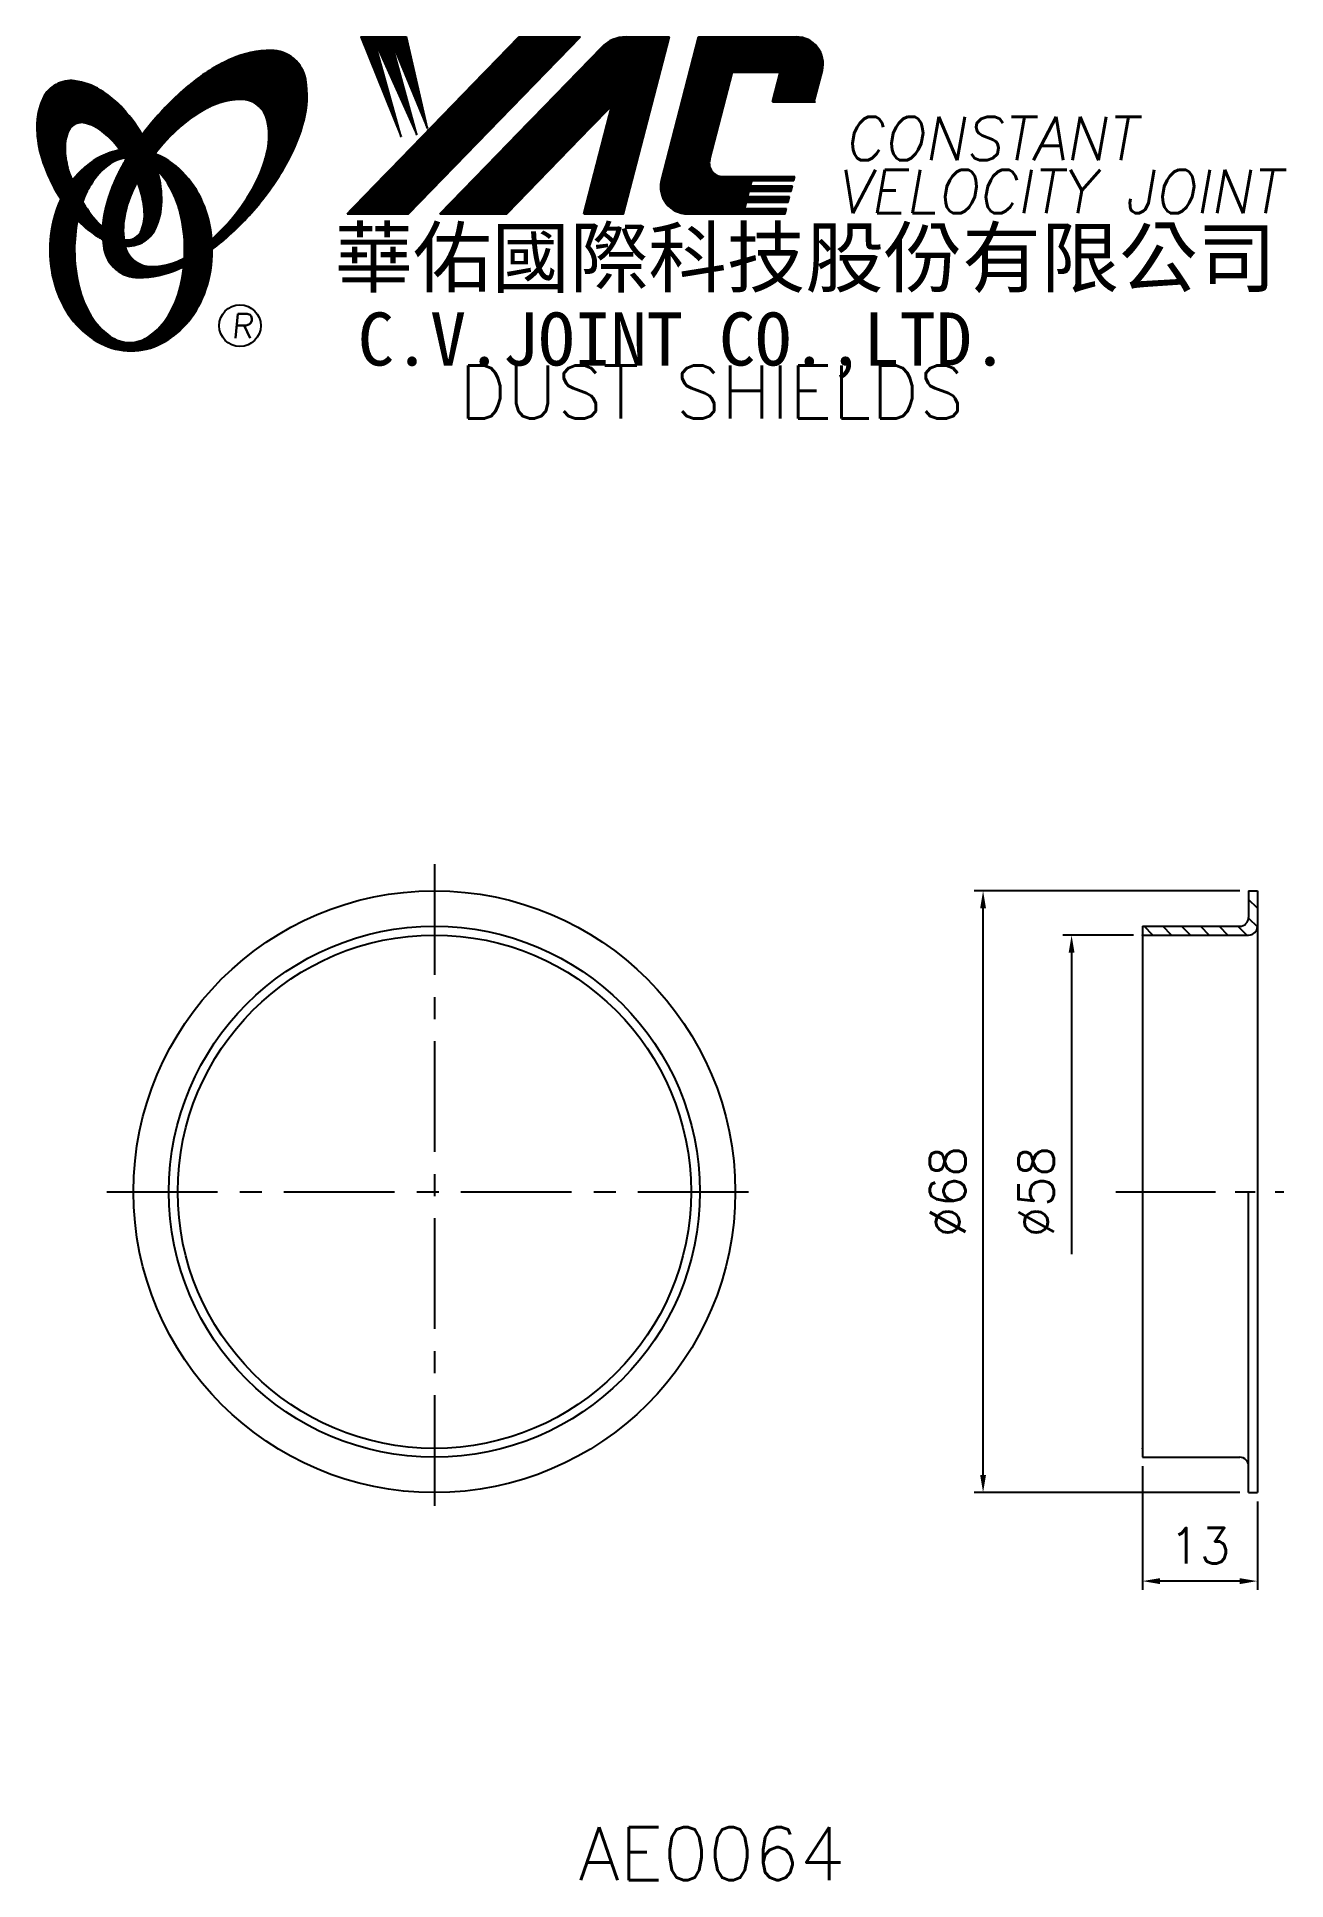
# Model space of a CAD drawing. Extents: x 85 to 227, y 1 to 210.
import ezdxf
from ezdxf.enums import TextEntityAlignment as Align

# ---------------------------------------------------------------- set-up
doc = ezdxf.new("R2010")
doc.units = 0
doc.header["$LTSCALE"] = 10
doc.header["$MEASUREMENT"] = 0
doc.linetypes.add('CENTER', pattern=[2, 1.25, -0.25, 0.25, -0.25])
doc.layers.get('0').update_dxf_attribs({"linetype": 'CONTINUOUS'})
doc.layers.get('DEFPOINTS').update_dxf_attribs({"linetype": 'CONTINUOUS'})
doc.layers.add('4', color=4, linetype='CONTINUOUS')
doc.styles.add('CHINA', font='KAIU.TTF')
doc.styles.add('ITALICC', font='simplex.shx')
doc.dimstyles.new('STANDARD$0', dxfattribs={"dimtxt": 4, "dimasz": 2, "dimexe": 1, "dimexo": 1, "dimgap": 2, "dimtad": 1, "dimdec": 4, "dimzin": 10, "dimtxsty": 'ITALICC', "dimcen": 2, "dimclrd": 5, "dimclre": 5, "dimclrt": 18, "dimaunit": 1, "dimazin": 3, "dimtp": 0.1, "dimtfac": 0.7, "dimtdec": 4, "dimtmove": 0, "dimatfit": 3, "dimtolj": 1, "dimtzin": 10})
pattern_1 = [(45, (-13.574693, 2.159181), (-0.00883883476, 0.00883883476), [])]
pattern_2 = [(45, (155.015853, -34.145228), (-0.00727476112, 0.00727476112), [])]

# ---------------------------------------------------------------- blocks, each defined once
blk = doc.blocks.new('*D14')
at = {"color": 5, "linetype": 'BYBLOCK'}
for p, q in [((221.38, 113.1), (191.38, 113.1)), ((192.38, 47.1), (192.38, 111.1)), ((221.38, 45.1), (191.38, 45.1))]:
    blk.add_line(p, q, dxfattribs=at)
for points in [[(192.05, 111.1), (192.71, 111.1), (192.38, 113.1)], [(192.05, 47.1), (192.71, 47.1), (192.38, 45.1)]]:
    blk.add_solid(points, dxfattribs=at)
at = {"layer": 'DEFPOINTS', "color": 0, "linetype": 'BYBLOCK'}
for p in [(192.38, 113.1), (222.38, 113.1), (222.38, 45.1)]:
    blk.add_point(p, dxfattribs=at)
at = {"color": 18, "linetype": 'BYBLOCK', "insert": (188.38, 79.1), "char_height": 4, "attachment_point": 5, "rotation": 90, "style": 'ITALICC'}
blk.add_mtext('\\A1;∅68', dxfattribs=at)
blk = doc.blocks.new('*D15')
at = {"color": 5, "linetype": 'BYBLOCK'}
for p, q in [((210.38, 48.1), (210.38, 34.1)), ((223.38, 44.1), (223.38, 34.1)), ((221.38, 35.1), (212.38, 35.1))]:
    blk.add_line(p, q, dxfattribs=at)
for points in [[(212.38, 35.43), (212.38, 34.76), (210.38, 35.1)], [(221.38, 35.43), (221.38, 34.76), (223.38, 35.1)]]:
    blk.add_solid(points, dxfattribs=at)
at = {"layer": 'DEFPOINTS', "color": 0, "linetype": 'BYBLOCK'}
for p in [(210.38, 49.1), (223.38, 45.1), (210.38, 35.1)]:
    blk.add_point(p, dxfattribs=at)
at = {"color": 18, "linetype": 'BYBLOCK', "insert": (216.88, 39.1), "char_height": 4, "attachment_point": 5, "style": 'ITALICC'}
blk.add_mtext('\\A1;13', dxfattribs=at)
blk = doc.blocks.new('*D16')
at = {"color": 5, "linetype": 'BYBLOCK'}
for p, q in [((209.38, 108.1), (201.38, 108.1)), ((202.38, 106.1), (202.38, 72.05))]:
    blk.add_line(p, q, dxfattribs=at)
blk.add_solid([(202.05, 106.1), (202.71, 106.1), (202.38, 108.1)], dxfattribs=at)
at = {"layer": 'DEFPOINTS', "color": 0, "linetype": 'BYBLOCK'}
for p in [(202.38, 108.1), (210.38, 108.1), (210.38, 50.1)]:
    blk.add_point(p, dxfattribs=at)
at = {"color": 18, "linetype": 'BYBLOCK', "insert": (198.38, 79.1), "char_height": 4, "attachment_point": 5, "rotation": 90, "style": 'ITALICC'}
blk.add_mtext('\\A1;∅58', dxfattribs=at)

msp = doc.modelspace()

# ---------------------------------------------------------------- hatches: boundary and pattern name
at = {"layer": '4', "linetype": 'CONTINUOUS'}
h = msp.add_hatch(dxfattribs=at)
h.set_pattern_fill('ANSI31', color=5, scale=0.1, style=0)
h.set_pattern_definition(pattern_1)
h.paths.add_polyline_path([(146.88401, 209.59016), (139.92671, 209.59016), (120.5101, 189.5864), (127.46741, 189.5864)])
h.paths.add_polyline_path([(150.4309, 201.82459), (147.25053, 189.5864), (151.73152, 189.5864), (156.92995, 209.59016), (152.03322, 209.59016, 0.202785967), (149.29915, 208.43375), (131.00502, 189.5864), (138.55193, 189.5864)])
h.paths.add_polyline_path([(164.05801, 205.59175), (169.45173, 205.59175), (168.58271, 202.24773), (173.29953, 202.24773), (174.21625, 205.7753, 0.490800957), (171.26605, 209.59016), (160.23173, 209.59016), (156.02468, 193.40127, 0.490800957), (158.97488, 189.5864), (170.0092, 189.5864), (170.16364, 190.18072), (165.44682, 190.18072), (165.64019, 190.9248), (170.35701, 190.9248), (170.51557, 191.53494), (165.79875, 191.53494), (165.95999, 192.15541), (170.67681, 192.15541), (170.83299, 192.7564), (166.11617, 192.7564), (166.27297, 193.35978), (170.98979, 193.35978), (171.10653, 193.80897), (162.96678, 193.80897, -0.490800957), (161.49168, 195.7164)])
h = msp.add_hatch(dxfattribs=at)
h.set_pattern_fill('ANSI31', color=1, scale=0.1, style=0)
h.set_pattern_definition(pattern_1)
h.paths.add_polyline_path([(127.24208, 209.59016), (122.06475, 209.59016), (126.63551, 198.28643), (123.56958, 209.24441), (128.40431, 198.52208), (125.4563, 209.24441), (129.58352, 199.22905)])
h = msp.add_hatch(dxfattribs=at)
h.set_pattern_fill('ANSI31', color=5, scale=0.082305, style=0)
h.set_pattern_definition([(45, (-13.574693, 2.159181), (-0.00727476112, 0.00727476112), [])])
h.paths.add_polyline_path([(108.46078, 202.52769, -0.172879177), (110.40225, 201.86912, -0.172879177), (111.48955, 200.13107, -0.104527385), (111.51732, 196.80288, -0.065680101), (110.34779, 193.40092, -0.051823203), (107.90738, 189.55853, -0.044272532), (105.23241, 186.7322, -0.020203161), (105.28599, 185.59428, 0.006517006), (105.69054, 185.90635, 0.049863361), (110.24396, 190.31942, 0.049863361), (113.8336, 195.54658, 0.063682799), (115.65464, 200.17393, 0.103597411), (115.84394, 204.7579, 0.177892575), (114.49534, 207.12818, 0.177892575), (111.93294, 208.0615, 0.103597411), (107.44515, 207.10846, 0.063682799), (103.1874, 204.53938, 0.049863361), (98.63398, 200.12632, 0.016070017), (97.36328, 198.52001, -0.007061632), (97.61056, 198.08298, -0.031648676), (98.56315, 196.0464, -0.008069351), (98.99505, 196.61071, -0.051823203), (102.17343, 199.86917, -0.065680101), (105.21536, 201.78952, -0.104527385)])
h.paths.add_polyline_path([(95.38511, 189.36637, -0.065680101), (96.55464, 192.76832, -0.006063428), (96.79858, 193.24334, 0.027613469), (96.07174, 194.83141, 0.017011252), (95.53832, 195.76638, 0.007829282), (95.04434, 194.89916, 0.063682799), (93.2233, 190.27181, 0.103597411), (93.034, 185.68784, 0.177892575), (94.38261, 183.31756, 0.177892575), (96.945, 182.38423, 0.103597411), (101.4328, 183.33728, 0.008811776), (102.05976, 183.62736, 0.013922709), (102.13709, 184.59717, -0.009086703), (101.68707, 184.37972, -0.104527385), (98.44165, 183.64156, -0.172879177), (96.50018, 184.30012, -0.172879177), (95.41289, 186.03818, -0.104527385)])
h = msp.add_hatch(dxfattribs=at)
h.set_pattern_fill('ANSI31', color=3, scale=0.082305, style=0)
h.set_pattern_definition(pattern_2)
h.paths.add_polyline_path([(92.66427, 203.57852, 0.106488277), (89.7224, 204.61709, 0.158297415), (87.6322, 204.22205, 0.158297415), (86.17286, 202.67436, 0.106488277), (85.46205, 199.63659, 0.071723199), (85.8801, 196.32364, 0.058080454), (87.42508, 192.50825, 0.058080454), (89.80613, 189.15046, 0.071723199), (92.37137, 187.01271, 0.020895977), (92.91155, 186.71072, -0.030777155), (92.89565, 188.08694, -0.042059526), (91.79929, 189.2497, -0.04691039), (90.18013, 191.73085, -0.04691039), (89.05185, 194.47033, -0.060581117), (88.64975, 196.7324, -0.10187153), (88.96137, 198.8206, -0.185892489), (89.74146, 199.71224, -0.185892489), (90.9181, 199.85036, -0.10187153), (92.81575, 198.92483, -0.060581117), (94.45258, 197.31256, -0.04691039), (96.07174, 194.83141, -0.04691039), (97.20002, 192.09192, -0.060581117), (97.60213, 189.82986, -0.10187153), (97.2905, 187.74165, -0.185892489), (96.51042, 186.85001, -0.185892489), (95.33377, 186.71189, -0.002013383), (95.29297, 186.72252, 0.021593804), (95.41289, 186.03818, 0.006477741), (95.43089, 185.96114, 0.14950097), (97.40345, 186.36918, 0.158297415), (98.86278, 187.91687, 0.106488277), (99.57359, 190.95463, 0.071723199), (99.15555, 194.26759, 0.058080454), (97.61056, 198.08298, 0.058080454), (95.22951, 201.44077, 0.071723199)])
h = msp.add_hatch(dxfattribs=at)
h.set_pattern_fill('ANSI31', color=1, scale=0.082305, style=0)
h.set_pattern_definition(pattern_2)
h.paths.add_polyline_path([(93.7579, 195.25507, -0.120168026), (95.44969, 195.90846, 0.016865385), (94.84993, 196.7912, 0.076648372), (92.6937, 196.07228, 0.104809576), (89.60925, 193.55918, 0.005838257), (89.44231, 193.34698, 0.028089978), (90.18013, 191.73085, 0.014237292), (90.62225, 190.9458, -0.045767751), (91.54744, 192.88265, -0.106890197)])
h.paths.add_polyline_path([(89.72653, 185.50045, -0.048711043), (90.05663, 188.88079, -0.007865741), (89.80613, 189.15046, -0.037695478), (88.17025, 191.26922, 0.03042545), (87.64493, 189.96525, 0.080710289), (86.91949, 185.50045, 0.080710289), (87.64493, 181.03566, 0.089265679), (89.60925, 177.44172, 0.104809576), (92.6937, 174.92862, 0.11926607), (96.1029, 174.10369, 0.11926607), (99.51209, 174.92862, 0.104809576), (102.59654, 177.44172, 0.089265679), (104.56087, 181.03566, 0.080710289), (105.2863, 185.50045, 0.080710289), (104.56087, 189.96525, 0.089265679), (102.59654, 193.55918, 0.104809576), (99.51209, 196.07228, 0.025513357), (98.81885, 196.38503, 0.004818181), (98.56315, 196.0464, -0.023722145), (99.10436, 194.44965, -0.065307489), (100.33955, 192.88265, -0.073950765), (101.652, 189.68492, -0.060532391), (102.16045, 185.50045, -0.060532391), (101.652, 181.31599, -0.073950765), (100.33955, 178.11826, -0.106890197), (98.12908, 175.74583, -0.153118262), (95.94349, 175.06046, -0.153118262), (93.7579, 175.74583, -0.106890197), (91.54744, 178.11826, -0.073950765), (90.23498, 181.31599, -0.060532391)])
h = msp.add_hatch(dxfattribs=at)
h.set_pattern_fill('ANSI31', color=5, scale=12, angle=90, style=0)
h.set_pattern_definition([(135, (-3.371, 2.7123), (-1.06066, -1.06066), [])])
h.paths.add_polyline_path([(222.38102, 108.09607, 0.414213562), (223.38102, 109.09607), (223.38102, 113.09607), (222.38102, 113.09607), (222.38102, 110.09607, -0.414213562), (221.38102, 109.09607), (210.38102, 109.09607), (210.38102, 108.09607)])

# ---------------------------------------------------------------- linework, layer by layer
at = {"layer": '4', "color": 5, "linetype": 'CONTINUOUS'}
for p, q in [((120.5101, 189.5864), (139.92671, 209.59016)), ((127.46741, 189.5864), (146.88401, 209.59016)), ((131.00502, 189.5864), (149.29915, 208.43375)), ((139.92671, 209.59016), (146.88401, 209.59016)), ((151.73152, 189.5864), (156.92995, 209.59016)), ((152.03322, 209.59016), (156.92995, 209.59016)), ((156.02468, 193.40127), (160.23173, 209.59016)), ((160.23173, 209.59016), (171.26605, 209.59016)), ((161.49168, 195.7164), (164.05801, 205.59175)), ((164.05801, 205.59175), (169.45173, 205.59175)), ((168.58271, 202.24773), (169.45173, 205.59175)), ((173.29953, 202.24773), (174.21625, 205.7753)), ((168.58271, 202.24773), (173.44996, 202.24773)), ((138.55193, 189.5864), (150.4309, 201.82459)), ((147.25053, 189.5864), (150.4309, 201.82459)), ((162.96678, 193.80897), (171.10653, 193.80897)), ((170.98979, 193.35978), (171.10653, 193.80897)), ((165.79875, 191.53494), (165.95999, 192.15541)), ((165.95999, 192.15541), (170.67681, 192.15541)), ((166.11617, 192.7564), (166.27297, 193.35978)), ((166.11617, 192.7564), (170.83299, 192.7564)), ((166.27297, 193.35978), (170.98979, 193.35978)), ((170.67681, 192.15541), (170.83299, 192.7564)), ((120.5101, 189.5864), (127.46741, 189.5864)), ((131.00502, 189.5864), (138.55193, 189.5864)), ((147.25053, 189.5864), (151.73152, 189.5864)), ((158.97488, 189.5864), (170.0092, 189.5864)), ((165.44682, 190.18072), (165.64019, 190.9248)), ((165.44682, 190.18072), (170.16364, 190.18072)), ((165.64019, 190.9248), (170.35701, 190.9248)), ((165.79875, 191.53494), (170.51557, 191.53494)), ((170.0092, 189.5864), (170.16364, 190.18072)), ((170.35701, 190.9248), (170.51557, 191.53494))]:
    msp.add_line(p, q, dxfattribs=at)
at = {"layer": '4', "color": 1, "linetype": 'CONTINUOUS'}
for p, q in [((122.06475, 209.59016), (126.63551, 198.28643)), ((122.06475, 209.59016), (127.24208, 209.59016)), ((123.56958, 209.24441), (128.40431, 198.52208)), ((126.63551, 198.28643), (123.56958, 209.24441)), ((125.4563, 209.24441), (129.58352, 199.22905)), ((128.40431, 198.52208), (125.4563, 209.24441)), ((129.58352, 199.22905), (127.24208, 209.59016))]:
    msp.add_line(p, q, dxfattribs=at)
at = {"layer": '4', "color": 5, "linetype": 'CENTER'}
for p, q in [((130.38102, 116.09607), (130.38102, 42.09607)), ((93.38102, 79.09607), (167.38102, 79.09607))]:
    msp.add_line(p, q, dxfattribs=at)
at = {"layer": '4', "color": 7, "linetype": 'CONTINUOUS'}
for p, q in [((222.38102, 113.09607), (222.38102, 110.09607)), ((222.38102, 113.09607), (223.38102, 113.09607)), ((223.38102, 113.09607), (223.38102, 45.09607)), ((210.38102, 109.09607), (210.38102, 49.09607)), ((210.38102, 109.09607), (221.38102, 109.09607)), ((210.38102, 108.09607), (222.38102, 108.09607)), ((222.38102, 45.09607), (222.38102, 79.09607)), ((210.38102, 49.09607), (221.38102, 49.09607)), ((222.38102, 45.09607), (223.38102, 45.09607))]:
    msp.add_line(p, q, dxfattribs=at)
at = {"layer": '4', "color": 5, "linetype": 'CENTER', "ltscale": 0.9}
msp.add_line((207.38102, 79.09607), (226.38102, 79.09607), dxfattribs=at)
at = {"layer": '4', "color": 5, "linetype": 'CONTINUOUS'}
for points in [[(105.28599, 185.59428, 0.006517006), (105.69054, 185.90635, 0.049863361), (110.24396, 190.31942, 0.049863361), (113.8336, 195.54658, 0.063682799), (115.65464, 200.17393, 0.103597411), (115.84394, 204.7579, 0.177892575), (114.49534, 207.12818, 0.177892575), (111.93294, 208.0615, 0.103597411), (107.44515, 207.10846, 0.063682799), (103.1874, 204.53938, 0.049863361), (98.63398, 200.12632, 0.016070017), (97.36328, 198.52001)], [(105.23241, 186.7322, 0.044272532), (107.90738, 189.55853, 0.051823203), (110.34779, 193.40092, 0.065680101), (111.51732, 196.80288, 0.104527385), (111.48955, 200.13107, 0.172879177), (110.40225, 201.86912, 0.172879177), (108.46078, 202.52769, 0.104527385), (105.21536, 201.78952, 0.065680101), (102.17343, 199.86917, 0.051823203), (98.99505, 196.61071, 0.008069351), (98.56315, 196.0464)], [(95.53832, 195.76638, 0.007829282), (95.04434, 194.89916, 0.063682799), (93.2233, 190.27181, 0.103597411), (93.034, 185.68784, 0.177892575), (94.38261, 183.31756, 0.177892575), (96.945, 182.38423, 0.103597411), (101.4328, 183.33728, 0.008811776), (102.05976, 183.62736, 0.008811776)], [(96.79858, 193.24334, 0.006063428), (96.55464, 192.76832, 0.065680101), (95.38511, 189.36637, 0.104527385), (95.41289, 186.03818, 0.172879177), (96.50018, 184.30012, 0.172879177), (98.44165, 183.64156, 0.104527385), (101.68707, 184.37972, 0.009086703), (102.13709, 184.59717, 0.009086703)]]:
    msp.add_lwpolyline(points, format="xyb", dxfattribs=at)
at = {"layer": '4', "color": 3, "linetype": 'CONTINUOUS'}
for points in [[(95.43089, 185.96114, 0.14950097), (97.40345, 186.36918, 0.158297415), (98.86278, 187.91687, 0.106488277), (99.57359, 190.95463, 0.071723199), (99.15555, 194.26759, 0.058080454), (97.61056, 198.08298, 0.058080454), (95.22951, 201.44077, 0.071723199), (92.66427, 203.57852, 0.106488277), (89.7224, 204.61709, 0.158297415), (87.6322, 204.22205, 0.158297415), (86.17286, 202.67436, 0.106488277), (85.46205, 199.63659, 0.071723199), (85.8801, 196.32364, 0.058080454), (87.42508, 192.50825, 0.058080454), (89.80613, 189.15046, 0.071723199), (92.37137, 187.01271, 0.020895977), (92.91155, 186.71072, 0.020895977)], [(95.29297, 186.72252, 0.002013383), (95.33377, 186.71189, 0.185892489), (96.51042, 186.85001, 0.185892489), (97.2905, 187.74165, 0.10187153), (97.60213, 189.82986, 0.060581117), (97.20002, 192.09192, 0.04691039), (96.07174, 194.83141, 0.04691039), (94.45258, 197.31256, 0.060581117), (92.81575, 198.92483, 0.10187153), (90.9181, 199.85036, 0.185892489), (89.74146, 199.71224, 0.185892489), (88.96137, 198.8206, 0.10187153), (88.64975, 196.7324, 0.060581117), (89.05185, 194.47033, 0.04691039), (90.18013, 191.73085, 0.04691039), (91.79929, 189.2497, 0.042059526), (92.89565, 188.08694, 0.042059526)]]:
    msp.add_lwpolyline(points, format="xyb", dxfattribs=at)
at = {"layer": '4', "color": 1, "linetype": 'CONTINUOUS'}
for points in [[(88.17025, 191.26922, 0.03042545), (87.64493, 189.96525, 0.080710289), (86.91949, 185.50045, 0.080710289), (87.64493, 181.03566, 0.089265679), (89.60925, 177.44172, 0.104809576), (92.6937, 174.92862, 0.11926607), (96.1029, 174.10369, 0.11926607), (99.51209, 174.92862, 0.104809576), (102.59654, 177.44172, 0.089265679), (104.56087, 181.03566, 0.080710289), (105.2863, 185.50045, 0.080710289), (104.56087, 189.96525, 0.089265679), (102.59654, 193.55918, 0.104809576), (99.51209, 196.07228, 0.025513357), (98.81885, 196.38503, 0.025513357)], [(94.84993, 196.7912, 0.076648372), (92.6937, 196.07228, 0.104809576), (89.60925, 193.55918, 0.005838257), (89.44231, 193.34698, 0.005838257)], [(95.44969, 195.90846, 0.120168026), (93.7579, 195.25507, 0.106890197), (91.54744, 192.88265, 0.045767751), (90.62225, 190.9458, 0.045767751)], [(90.05663, 188.88079, 0.048711043), (89.72653, 185.50045, 0.060532391), (90.23498, 181.31599, 0.073950765), (91.54744, 178.11826, 0.106890197), (93.7579, 175.74583, 0.153118262), (95.94349, 175.06046, 0.153118262), (98.12908, 175.74583, 0.106890197), (100.33955, 178.11826, 0.073950765), (101.652, 181.31599, 0.060532391), (102.16045, 185.50045, 0.060532391), (101.652, 189.68492, 0.073950765), (100.33955, 192.88265, 0.065307489), (99.10436, 194.44965)]]:
    msp.add_lwpolyline(points, format="xyb", dxfattribs=at)
at = {"layer": '4', "color": 5, "linetype": 'CONTINUOUS'}
msp.add_circle((108.40714, 176.95473), 2.35282, dxfattribs=at)
at = {"layer": '4', "color": 7, "linetype": 'CONTINUOUS'}
for radius in [34, 30, 29]:
    msp.add_circle((130.38102, 79.09607), radius, dxfattribs=at)
at = {"layer": '4', "color": 5, "linetype": 'CONTINUOUS'}
for centre, radius, start, end in [((152.03322, 205.77992), 3.81024, 90, 135.8533387), ((171.26605, 206.54197), 3.04819, 345.4326059, 90), ((162.96678, 195.33307), 1.5241, 165.4326059, 270), ((158.97488, 192.6346), 3.04819, 165.4326059, 270)]:
    msp.add_arc(centre, radius, start, end, dxfattribs=at)
at = {"layer": '4', "color": 7, "linetype": 'CONTINUOUS'}
for centre, start, end in [((221.38102, 110.09607), 270, 360), ((222.38102, 109.09607), 270, 360), ((221.38102, 48.09607), 360, 90)]:
    msp.add_arc(centre, 1, start, end, dxfattribs=at)
for p in [(210.38102, 108.09607), (210.38102, 50.09607)]:
    msp.add_point(p, dxfattribs=at)

# ---------------------------------------------------------------- texts
at = {"layer": '4', "color": 5, "linetype": 'CONTINUOUS', "style": 'ITALICC'}
for s, height, oblique, p in [('CONSTANT', 4.9, 10, (176.65891, 195.65687)), ('VELOCITY JOINT', 4.9, 10, (175.78068, 189.66149)), ('R', 2.75625, 5, (107.44845, 175.54513))]:
    msp.add_text(s, height=height, dxfattribs=dict(at, oblique=oblique)).set_placement(p)
at = {"layer": '4', "color": 7, "linetype": 'CONTINUOUS', "style": 'CHINA'}
for s, height, p in [('華佑國際科技股份有限公司', 6.5, (119.09674, 181.39656)), ('C.V.JOINT CO.,LTD.', 6, (121.72538, 172.45034))]:
    msp.add_text(s, height=height, dxfattribs=at).set_placement(p)
at = {"layer": '4', "color": 18, "linetype": 'CONTINUOUS', "style": 'ITALICC'}
for s, p in [('DUST SHIELDS', (161.7281, 166.45752)), ('AE0064', (161.7281, 1.31013))]:
    msp.add_text(s, height=6, dxfattribs=at).set_placement(p, align=Align.CENTER)

# ---------------------------------------------------------------- dimensions: what is measured, and where the dimension line sits
at = {"layer": '4', "color": 7, "linetype": 'CONTINUOUS'}
dim = msp.add_linear_dim(base=(192.38108, 113.09607), p1=(222.38102, 45.09607), p2=(222.38102, 113.09607), angle=90, text='%%C68', dimstyle='STANDARD$0', dxfattribs=at)
dim.commit()
dim.dimension.update_dxf_attribs({"geometry": '*D14', "text_midpoint": (188.38108, 79.09607)})
dim = msp.add_linear_dim(base=(202.38105, 108.09607), p1=(210.38102, 50.09607), p2=(210.38102, 108.09607), angle=90, text='%%C58', dimstyle='STANDARD$0', override={"dimcen": -2, "dimse1": 1, "dimsd1": 1}, dxfattribs=at)
dim.commit()
dim.dimension.update_dxf_attribs({"geometry": '*D16', "text_midpoint": (198.38105, 79.09607)})
dim = msp.add_linear_dim(base=(210.38102, 35.09612), p1=(223.38102, 45.09607), p2=(210.38102, 49.09607), text='13', dimstyle='STANDARD$0', dxfattribs=at)
dim.commit()
dim.dimension.update_dxf_attribs({"geometry": '*D15', "text_midpoint": (216.88102, 39.09612)})

doc.saveas('drawing.dxf')
